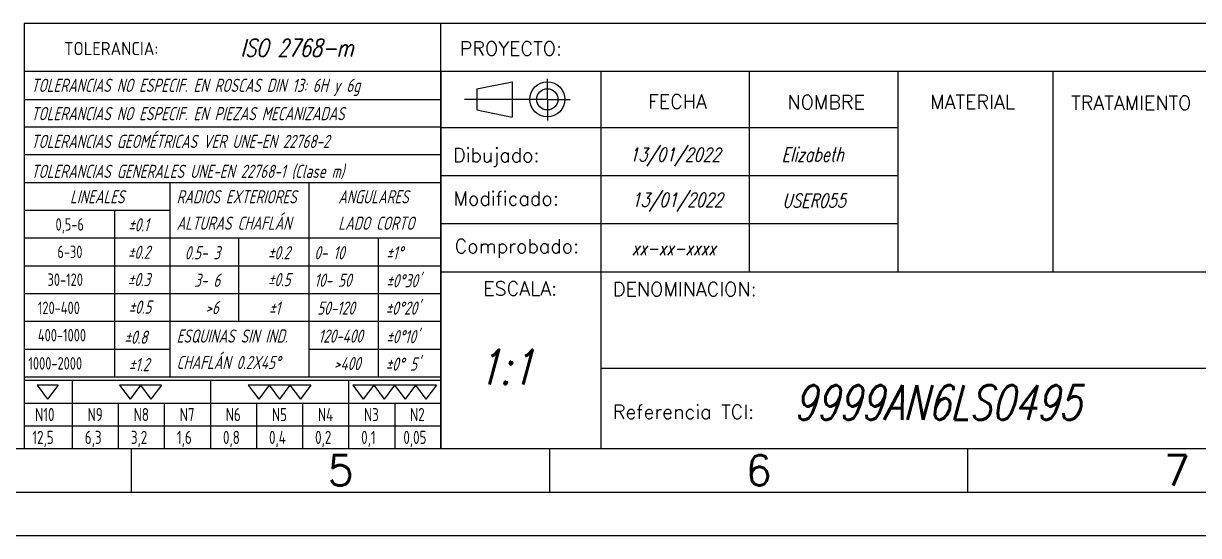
# Model space of a CAD drawing. Header units: millimetres. Extents: x 20123 to 28178, y -9397 to -6390.
# Drawn here: x 22199 to 23568, y -9397 to -8801 of the extents above; entities that cross this region are included whole.
import ezdxf
from ezdxf.enums import TextEntityAlignment as Align

# ---------------------------------------------------------------- set-up
doc = ezdxf.new("R2010")
doc.units = ezdxf.units.MM
doc.header["$LTSCALE"] = 100
doc.layers.add('6-TEXTO', color=252, linetype='CONTINUOUS')
doc.layers.add('9-FORMATO', color=7, linetype='CONTINUOUS')
doc.styles.add('BULEGO_TEKNIKOA', font='isocp.shx', dxfattribs={"width": 0.8, "oblique": 15})
doc.styles.add('ROMANS', font='romans.shx', dxfattribs={"width": 0.75, "oblique": 15, "height": 30})
doc.styles.get("Standard").update_dxf_attribs({"font": 'ROMANS.SHX', "width": 0.8, "oblique": 15})

# ---------------------------------------------------------------- blocks, each defined once
blk = doc.blocks.new('A3 TCI')
at = {"layer": '9-FORMATO', "color": 1}
for p, q in [((-214.87, 58.92), (-214.87, 10)), ((-10, 58.92), (-214.87, 58.92)), ((-166.92, 10), (-166.92, 58.92)), ((-10, 53.38), (-214.87, 53.38)), ((-148.46, 30.31), (-148.46, 53.38)), ((-131.38, 30.31), (-131.38, 53.38)), ((-114.31, 53.38), (-114.31, 30.31)), ((-96.49, 53.38), (-96.49, 30.31)), ((-114.31, 46.92), (-166.92, 46.92)), ((-114.31, 41.38), (-166.92, 41.38)), ((-114.31, 35.85), (-166.92, 35.85)), ((-10, 30.31), (-166.92, 30.31)), ((-148.46, 10), (-148.46, 30.31)), ((-10, 19.23), (-148.46, 19.23))]:
    blk.add_line(p, q, dxfattribs=at)
at = {"layer": '9-FORMATO', "color": 8}
for p, q in [((-214.87, 53.38), (-214.87, 10)), ((-166.92, 53.38), (-214.87, 53.38)), ((-166.92, 53.38), (-166.92, 10)), ((-162.76, 51.4), (-158.71, 52.21)), ((-162.76, 51.4), (-162.76, 48.97)), ((-158.71, 52.21), (-158.71, 48.16)), ((-154.65, 50.19), (-154.65, 52.54)), ((-214.87, 50.19), (-166.92, 50.19)), ((-154.65, 50.19), (-164.2, 50.19)), ((-154.65, 50.19), (-154.65, 47.77)), ((-154.65, 50.19), (-152.01, 50.19)), ((-162.76, 48.97), (-158.71, 48.16)), ((-166.92, 46.99), (-214.87, 46.99)), ((-166.92, 43.79), (-214.87, 43.79)), ((-166.92, 40.6), (-214.87, 40.6)), ((-198.09, 40.6), (-198.09, 18.22)), ((-182.11, 40.6), (-182.11, 18.22)), ((-198.09, 37.4), (-214.87, 37.4)), ((-204.48, 37.4), (-204.48, 18.22)), ((-166.92, 34.2), (-214.87, 34.2)), ((-190.2, 34.2), (-190.2, 24.61)), ((-174.12, 34.2), (-174.12, 18.22)), ((-166.92, 31.01), (-214.87, 31.01)), ((-166.92, 27.81), (-214.87, 27.81)), ((-166.92, 24.61), (-214.87, 24.61)), ((-198.09, 21.42), (-214.87, 21.42)), ((-166.92, 21.42), (-182.11, 21.42)), ((-166.92, 18.22), (-214.87, 18.22)), ((-166.92, 17.85), (-214.87, 17.85)), ((-209.33, 17.85), (-209.33, 10)), ((-193.43, 17.85), (-193.43, 10)), ((-177.52, 17.85), (-177.52, 10)), ((-213.36, 17.31, 258.15), (-212.16, 15.68, 258.15)), ((-210.96, 17.31, 258.15), (-213.36, 17.31, 258.15)), ((-210.96, 17.31, 258.15), (-212.16, 15.68, 258.15)), ((-203.88, 17.31, 258.15), (-202.68, 15.68, 258.15)), ((-201.48, 17.31, 258.15), (-203.88, 17.31, 258.15)), ((-201.48, 17.31, 258.15), (-202.68, 15.68, 258.15)), ((-201.48, 17.31, 258.15), (-200.27, 15.68, 258.15)), ((-199.07, 17.31, 258.15), (-201.48, 17.31, 258.15)), ((-199.07, 17.31, 258.15), (-200.27, 15.68, 258.15)), ((-189.07, 17.31, 258.15), (-187.87, 15.68, 258.15)), ((-186.67, 17.31, 258.15), (-189.07, 17.31, 258.15)), ((-186.67, 17.31, 258.15), (-187.87, 15.68, 258.15)), ((-184.27, 17.31, 258.15), (-186.67, 17.31, 258.15)), ((-186.67, 17.31, 258.15), (-185.47, 15.68, 258.15)), ((-184.27, 17.31, 258.15), (-185.47, 15.68, 258.15)), ((-181.86, 17.31, 258.15), (-184.27, 17.31, 258.15)), ((-184.27, 17.31, 258.15), (-183.06, 15.68, 258.15)), ((-181.86, 17.31, 258.15), (-183.06, 15.68, 258.15)), ((-174.63, 17.31, 258.15), (-177.03, 17.31, 258.15)), ((-177.03, 17.31, 258.15), (-175.83, 15.68, 258.15)), ((-174.63, 17.31, 258.15), (-175.83, 15.68, 258.15)), ((-172.23, 17.31, 258.15), (-174.63, 17.31, 258.15)), ((-174.63, 17.31, 258.15), (-173.43, 15.68, 258.15)), ((-172.23, 17.31, 258.15), (-173.43, 15.68, 258.15)), ((-169.82, 17.31, 258.15), (-172.23, 17.31, 258.15)), ((-172.23, 17.31, 258.15), (-171.02, 15.68, 258.15)), ((-169.82, 17.31, 258.15), (-171.02, 15.68, 258.15)), ((-169.82, 17.31, 258.15), (-168.62, 15.68, 258.15)), ((-167.42, 17.31, 258.15), (-169.82, 17.31, 258.15)), ((-167.42, 17.31, 258.15), (-168.62, 15.68, 258.15)), ((-214.87, 15.23), (-166.92, 15.23)), ((-204.03, 15.23), (-204.03, 10)), ((-198.73, 15.23), (-198.73, 10)), ((-188.13, 15.23), (-188.13, 10)), ((-182.83, 15.23), (-182.83, 10)), ((-172.22, 15.23), (-172.22, 10)), ((-214.87, 12.62), (-177.52, 12.62)), ((-177.52, 12.62), (-166.92, 12.62)), ((-214.87, 10), (-166.92, 10))]:
    blk.add_line(p, q, dxfattribs=at)
at = {"layer": '9-FORMATO', "color": 252, "linetype": 'ByBlock'}
for p, q in [((-395, 10), (-10, 10)), ((-202.5, 5), (-202.5, 10)), ((-154.38, 5), (-154.38, 10)), ((-106.25, 5), (-106.25, 10))]:
    blk.add_line(p, q, dxfattribs=at)
at = {"layer": '9-FORMATO', "color": 1, "linetype": 'ByBlock'}
for p, q in [((-400, 5), (-5, 5)), ((-420, 0), (0, 0))]:
    blk.add_line(p, q, dxfattribs=at)
at = {"layer": '9-FORMATO', "color": 8}
for radius in [2.02, 1.22]:
    blk.add_circle((-154.65, 50.19), radius, dxfattribs=at)
at = {"layer": '9-FORMATO', "color": 8, "style": 'BULEGO_TEKNIKOA'}
blk.add_text('TOLERANCIA:', height=1.5184, dxfattribs=at).set_placement((-204.84, 56.04), align=Align.MIDDLE)
at = {"layer": '9-FORMATO', "style": 'ROMANS'}
for s, height, p in [('PROYECTO:', 1.615, (-158.85, 56.03)), ('FECHA', 1.615, (-139.68, 49.95)), ('NOMBRE', 1.615, (-122.56, 49.87)), ('MATERIAL', 1.615, (-105.71, 49.91)), ('TRATAMIENTO', 1.6154, (-87.45, 49.81)), ('ESCALA:', 1.615, (-157.78, 28.42))]:
    blk.add_text(s, height=height, dxfattribs=at).set_placement(p, align=Align.MIDDLE)
for s, height, p in [('Dibujado:', 1.615, (-165.51, 42.98)), ('Modificado:', 1.6154, (-165.45, 37.96)), ('Comprobado:', 1.6154, (-165.32, 32.48)), ('DENOMINACION:', 1.6154, (-147.11, 27.54)), ('Referencia TCI:', 1.6154, (-147.11, 13.44))]:
    blk.add_text(s, height=height, dxfattribs=at).set_placement(p)
at = {"layer": '9-FORMATO', "color": 8, "style": 'BULEGO_TEKNIKOA', "width": 0.8}
for s, height, p in [('0,5-6', 1.439, (-211.25, 35.08)), ('6-30', 1.439, (-211.04, 31.92)), ('30-120', 1.439, (-212.17, 28.72)), ('120-400', 1.439, (-213.28, 25.48)), ('400-1000', 1.439, (-213.28, 22.33)), ('1000-2000', 1.439, (-214.37, 19.09)), ('N10', 1.518, (-213.6, 13.16)), ('N9', 1.518, (-207.56, 13.16)), ('N8', 1.518, (-202.26, 13.16)), ('N7', 1.518, (-196.96, 13.16)), ('N6', 1.518, (-191.66, 13.16)), ('N5', 1.518, (-186.35, 13.16)), ('N4', 1.518, (-181.05, 13.16)), ('N3', 1.518, (-175.75, 13.16)), ('N2', 1.518, (-170.45, 13.16)), ('12,5', 1.518, (-213.92, 10.53)), ('6,3', 1.518, (-207.88, 10.53)), ('3,2', 1.518, (-202.58, 10.53)), ('1,6', 1.518, (-197.28, 10.53)), ('0,8', 1.518, (-191.98, 10.53)), ('0,4', 1.518, (-186.68, 10.53)), ('0,2', 1.518, (-181.38, 10.53)), ('0,1', 1.518, (-176.08, 10.53)), ('0,05', 1.518, (-171.22, 10.53))]:
    blk.add_text(s, height=height, dxfattribs=at).set_placement(p)
at = {"layer": '9-FORMATO', "color": 252, "linetype": 'ByBlock'}
for s, p in [('5', (-178.44, 7.5)), ('6', (-130.31, 7.5)), ('7', (-82.19, 7.5))]:
    blk.add_text(s, height=3.5, dxfattribs=at).set_placement(p, align=Align.MIDDLE_CENTER)
at = {"layer": '9-FORMATO', "color": 252, "insert": (-189.96, 57.12), "char_height": 2, "attachment_point": 1, "style": 'ROMANS'}
blk.add_mtext_dynamic_manual_height_columns('ISO 2768-m', width=21.6593, gutter_width=17.5, heights=[0], dxfattribs=at)
at = {"layer": '9-FORMATO', "color": 8, "style": 'BULEGO_TEKNIKOA'}
for s, insert, char_height, attachment_point in [('TOLERANCIAS NO ESPECIF. EN ROSCAS DIN 13: 6H y 6g', (-214.07, 50.59), 1.5184, 7), ('TOLERANCIAS NO ESPECIF. EN PIEZAS MECANIZADAS', (-214.07, 47.79), 1.5184, 7), ('TOLERANCIAS GEOMÉTRICAS VER UNE-EN 22768-2', (-214.07, 44.59), 1.5184, 7), ('TOLERANCIAS GENERALES UNE-EN 22768-1 (Clase m)', (-214.07, 41), 1.5184, 7), ('LINEALES', (-209.59, 38.22), 1.518, 7), ('RADIOS EXTERIORES', (-197.32, 38.22), 1.5184, 7), ('ANGULARES', (-178.71, 38.22), 1.518, 7), ('%%p0.1', (-201.72, 35), 1.518, 8), ('ALTURAS CHAFLÁN', (-197.32, 35.18), 1.5184, 7), ('LADO CORTO', (-178.71, 35.18), 1.518, 7), ('%%p0.2', (-201.65, 31.84), 1.518, 8), ('0.5- 3', (-192.32, 31.78), 1.518, 9), ('%%p0.2', (-186.82, 31.78), 1.518, 7), ('0- 10', (-178, 31.78), 1.518, 9), ('%%p1%%d', (-173.19, 31.78), 1.518, 7), ('%%p0.3', (-201.65, 28.69), 1.518, 8), ('3- 6', (-192.3, 28.62), 1.518, 9), ('%%p0.5', (-186.82, 28.69), 1.518, 7), ('10- 50', (-177.2, 28.62), 1.518, 9), ("%%p0%%d30'", (-173.19, 28.56), 1.518, 7), ('%%p0.5', (-201.53, 25.53), 1.518, 8), ("%%p0%%d20'", (-173.26, 25.41), 1.518, 7), ('>6', (-192.46, 25.47), 1.518, 9), ('%%p1', (-186.7, 25.41), 1.518, 7), ('50-120', (-176.82, 25.41), 1.518, 9), ('%%p0.8', (-202.01, 22.06), 1.518, 8), ('ESQUINAS SIN IND.', (-197.32, 22.19), 1.5184, 7), ('120-400', (-175.9, 22.19), 1.518, 9), ("%%p0%%d10'", (-173.19, 22.12), 1.518, 7), ('%%p1.2', (-201.65, 18.91), 1.518, 8), ('CHAFLÁN 0.2X45%%d', (-197.32, 19.15), 1.5184, 7), ('>400', (-176.15, 19.03), 1.518, 9), ("%%p0%%d 5'", (-173.26, 18.97), 1.518, 7)]:
    blk.add_mtext(s, dxfattribs=dict(at, insert=insert, char_height=char_height, attachment_point=attachment_point))
at = {"layer": '9-FORMATO', "style": 'ROMANS', "oblique": 15, "width": 0.75}
for tag, p, height in [('PROYECTO', (-151.05, 55.28), 1.6), ('NUM_HOJA', (-24.5, 55.07), 1.6), ('FECH_DIB', (-145.21, 43.03), 1.6), ('NOM_DIB', (-127.69, 43.05), 1.6), ('MAT1', (-112.91, 42.96), 1.6), ('TRAT1', (-95.52, 42.91), 1.6), ('FECH_MOD', (-144.95, 37.82), 1.6), ('NOM_MOD', (-127.61, 37.74), 1.6), ('MAT2', (-112.91, 37.55), 1.6), ('TRAT2', (-95.54, 37.48), 1.6), ('FECH_COMP', (-144.95, 32.28), 1.6), ('NOM_COMP', (-127.62, 32.31), 1.6), ('MAT3', (-112.78, 32.41), 1.6), ('TRAT3', (-95.54, 32.33), 1.6), ('SUSTITUYE', (-43.96, 26.58), 1.6), ('DENOMINACION', (-147.04, 22.69), 4), ('SUSTITUIDO', (-43.85, 21.21), 1.6), ('ESCALA', (-162.71, 17.38), 4), ('REF_CLI', (-43.58, 13.67), 4), ('REF_TCI', (-126.3, 13.32), 4)]:
    blk.add_attdef(tag, p, '', height=height, dxfattribs=at)

msp = doc.modelspace()

# ---------------------------------------------------------------- block references
at = {"layer": '9-FORMATO'}
ref = msp.add_blockref('A3 TCI', (24375.466, -9397.192), dxfattribs=dict(at, xscale=10.125, yscale=10.125, zscale=10.125))
ref.add_attrib('FECH_DIB', '13/01/2022', (22905.177, -8961.517), dxfattribs={"color": 252, "height": 16.2, "style": 'ROMANS', "oblique": 15, "width": 0.75})
ref.add_attrib('NOM_DIB', 'Elizabeth ', (23082.562, -8961.281), dxfattribs={"color": 252, "height": 16.2, "style": 'ROMANS', "oblique": 15, "width": 0.75})
ref.add_attrib('FECH_MOD', '13/01/2022', (22907.812, -9014.24), dxfattribs={"color": 252, "height": 16.2, "style": 'ROMANS', "oblique": 15, "width": 0.75})
ref.add_attrib('NOM_MOD', 'USER055', (23083.443, -9015.101), dxfattribs={"layer": '6-TEXTO', "color": 252, "height": 16.2, "style": 'ROMANS', "oblique": 15, "width": 0.75})
ref.add_attrib('FECH_COMP', 'xx-xx-xxxx', (22907.848, -9070.377), dxfattribs={"color": 252, "height": 16.2, "style": 'ROMANS', "oblique": 15, "width": 0.75})
ref.add_attrib('ESCALA', '1:1', (22728.004, -9221.203), dxfattribs={"color": 252, "height": 40.5, "style": 'ROMANS', "oblique": 15, "width": 0.75})
ref.add_attrib('REF_TCI', '9999AN6LS0495', (23096.72, -9262.367), dxfattribs={"color": 252, "height": 40.5, "style": 'ROMANS', "oblique": 15, "width": 0.75})

doc.saveas('drawing.dxf')
